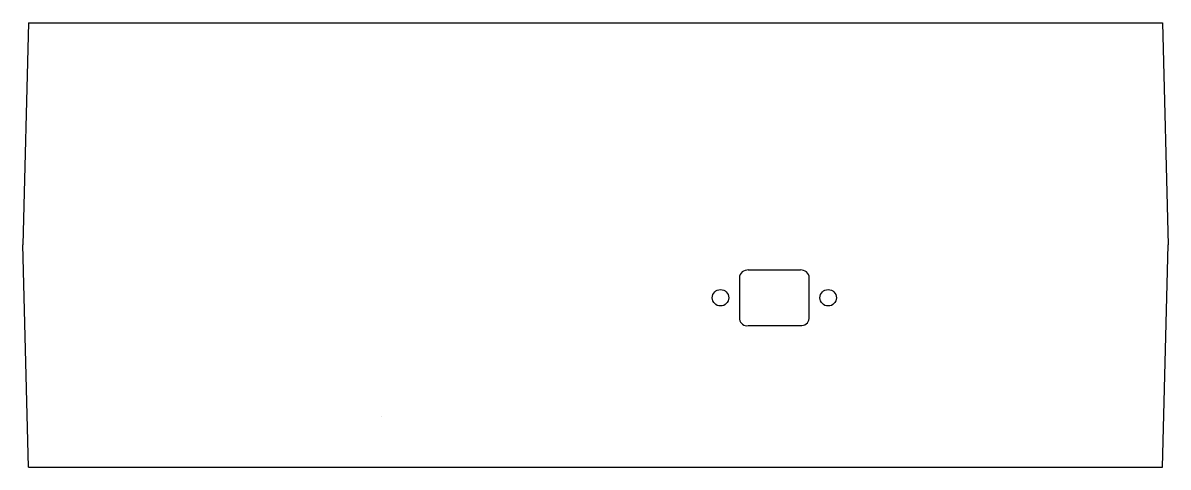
# Model space of a CAD drawing. Extents: x 0.8 to 7.08, y 3.86 to 6.3.
import ezdxf

# ---------------------------------------------------------------- set-up
doc = ezdxf.new("R2010")
doc.units = 0
doc.header["$MEASUREMENT"] = 0
doc.layers.add('244', color=2, linetype='CONTINUOUS')

msp = doc.modelspace()

# ---------------------------------------------------------------- linework, layer by layer
at = {"layer": '244', "linetype": 'CONTINUOUS'}
for p, q in [((0.8276, 6.2992), (0.7964, 5.0805)), ((0.8276, 6.2992), (7.0464, 6.2992)), ((7.0464, 6.2992), (7.0776, 5.0805)), ((0.8276, 3.8617), (0.7964, 5.0805)), ((7.0464, 3.8617), (7.0776, 5.0805)), ((0.8276, 3.8617), (7.0464, 3.8617))]:
    msp.add_line(p, q, dxfattribs=at)
at = {"layer": '244'}
for p, q in [((4.726, 4.9011), (4.726, 4.6727)), ((4.726, 4.9011), (4.726, 4.6727)), ((4.7752, 4.9434), (5.0606, 4.9434)), ((4.7752, 4.9434), (5.0606, 4.9434)), ((5.1098, 4.6767), (5.1098, 4.901)), ((5.1098, 4.6767), (5.1098, 4.901)), ((4.7752, 4.6383), (5.0606, 4.6383)), ((4.7752, 4.6383), (5.0606, 4.6383))]:
    msp.add_line(p, q, dxfattribs=at)
at = {"layer": '244', "const_width": 0.00000394}
msp.add_lwpolyline([(2.7179, 4.1314, 1), (2.7179, 4.4503, 1), (2.7179, 4.1314)], format="xyb", dxfattribs=at)
at = {"layer": '244', "linetype": 'CONTINUOUS'}
for centre in [(4.6226, 4.7908), (5.2132, 4.7908)]:
    msp.add_circle(centre, 0.045, dxfattribs=at)
at = {"layer": '244'}
for centre, radius, start, end in [((4.7718, 4.8976), 0.0459, 85.7032, 175.7032), ((4.7718, 4.8976), 0.0459, 85.7032, 175.7032), ((5.064, 4.8976), 0.0459, 4.2357, 94.2357), ((5.064, 4.8976), 0.0459, 4.2357, 94.2357), ((4.7678, 4.6801), 0.0425, 189.997, 279.997), ((4.7678, 4.6801), 0.0425, 189.997, 279.997), ((5.066, 4.6821), 0.0441, 262.9633, 352.9633), ((5.066, 4.6821), 0.0441, 262.9633, 352.9633)]:
    msp.add_arc(centre, radius, start, end, dxfattribs=at)

doc.saveas('drawing.dxf')
